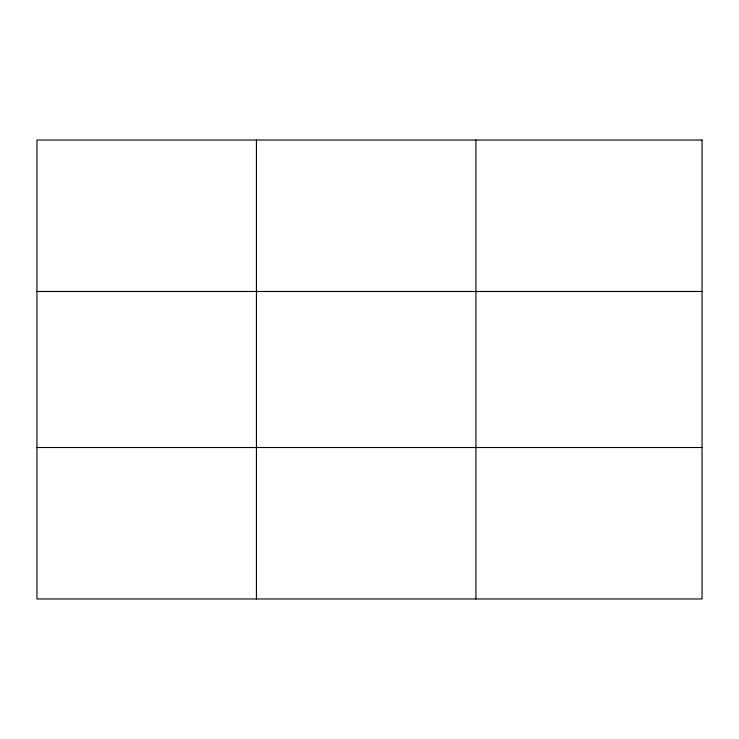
<?xml version="1.0" encoding="UTF-8"?>
<svg xmlns="http://www.w3.org/2000/svg" width="739" height="739" viewBox="0 0 739 739"><rect width="100%" height="100%" fill="white"/><g stroke="black" fill="none" stroke-linecap="round" stroke-linejoin="round"><path stroke-width="1.11" d="M256.433 598.969L256.433 140.031M475.916 598.969L475.916 140.031M36.95 291.48L702.05 291.48M36.95 447.52L702.05 447.52M702.05 140.031L702.05 598.969L36.95 598.969L36.95 140.031L702.05 140.031"/></g></svg>
